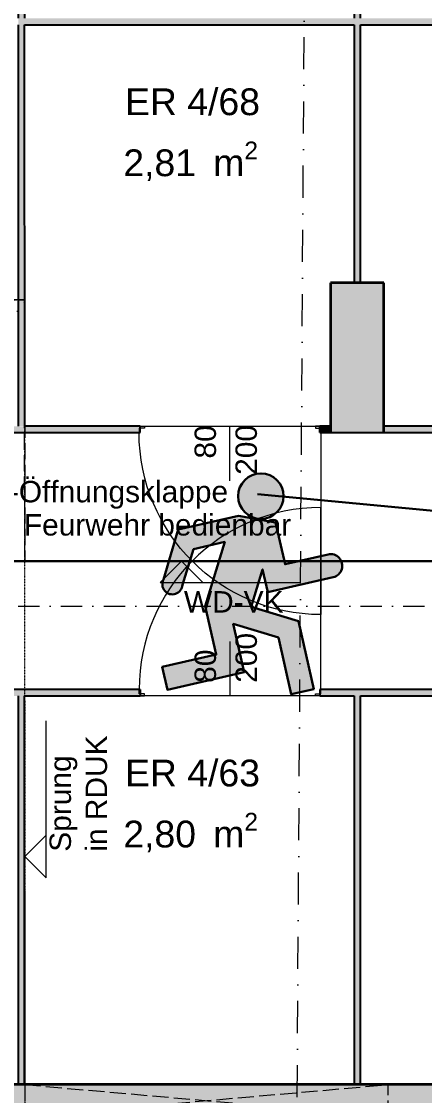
# Model space of a CAD drawing. Header units: millimetres. Extents: x 32522367 to 32638135, y 41424826 to 41540167.
# Drawn here: x 32549384 to 32551268, y 41509147 to 41514163 of the extents above; entities that cross this region are included whole.
import ezdxf
from ezdxf.enums import TextEntityAlignment as Align

# ---------------------------------------------------------------- set-up
doc = ezdxf.new("R2010")
doc.units = ezdxf.units.MM
for name, pattern in [('Punktlinie weit', [0.05, 0, -0.05]), ('Raster', [0.2, 0.1, -0.05, 0, -0.05]), ('Schnittlinie', [0.3, 0.15, -0.075, 0, -0.075]), ('Strichlinie eng', [0.1, 0.075, -0.025]), ('Strichlinie mittel', [0.15, 0.1, -0.05]), ('Untersicht', [0.1, 0.075, -0.025])]:
    doc.linetypes.add(name, pattern=pattern)
for name, color, linetype in [('000 Achsraster Haupt', 251, 'Continuous'), ('120 Wand Innen tragend', 251, 'Continuous'), ('130 Wand Innen', 251, 'Continuous'), ('215 DVK darüber', 251, 'Continuous'), ('240 Unterdaemmung', 251, 'Continuous'), ('715 Lueftung', 251, 'Continuous'), ('811 Raum 2.Erschließung_ Nebenräume_Allg.räume_Technik', 251, 'Continuous'), ('851 Marker Schnitt', 251, 'Continuous'), ('955 Polierplan Beschriftung', 251, 'Continuous'), ('Archicad Tür-Marker', 251, 'Continuous'), ('Archicad Türen', 251, 'Continuous')]:
    doc.layers.add(name, color=color, linetype=linetype)
for name, color, linetype, lineweight in [('000 Achsraster Haupt_Stift_Nr__1', 251, 'Continuous', 13), ('120 Wand Innen tragend_Stift_Nr__1', 251, 'Continuous', 13), ('120 Wand Innen tragend_Stift_Nr__23', 251, 'Continuous', 13), ('120 Wand Innen tragend_Stift_Nr__24', 251, 'Continuous', 13), ('120 Wand Innen tragend_Stift_Nr__6', 251, 'Continuous', 13), ('120 Wand Innen tragend_Stift_Nr__8', 251, 'Continuous', 35), ('130 Wand Innen_Stift_Nr__26', 251, 'Continuous', 13), ('130 Wand Innen_Stift_Nr__7', 251, 'Continuous', 25), ('130 Wand Innen_Stift_Nr__8', 251, 'Continuous', 35), ('215 DVK darüber_Stift_Nr__1', 251, 'Continuous', 13), ('215 DVK darüber_Stift_Nr__17', 251, 'Continuous', 18), ('240 Unterdaemmung_Stift_Nr__6', 251, 'Continuous', 13), ('715 Lueftung_Stift_Nr__103', 251, 'Continuous', 18), ('720 Haustechnik Installation_Stift_Nr__1', 251, 'Continuous', 13), ('851 Marker Schnitt_Stift_Nr__1', 251, 'Continuous', 13), ('955 Polierplan Beschriftung_Stift_Nr__1', 251, 'Continuous', 13), ('Archicad Raumstempel_Stift_Nr__1', 251, 'Continuous', 13), ('Archicad Tür-Marker_Stift_Nr__1', 251, 'Continuous', 13), ('Archicad Türen_Stift_Nr__1', 251, 'Continuous', 13), ('Archicad Türen_Stift_Nr__7', 251, 'Continuous', 25)]:
    doc.layers.add(name, color=color, linetype=linetype, lineweight=lineweight)
doc.layers.add('E2_LEHR_MENSCH_NATIVE', color=112, linetype='Continuous', lineweight=35, true_color=0x20dd55)
doc.layers.add('E_NACHRTECH', color=3, linetype='Continuous', true_color=0x00fa00)
doc.styles.add('ERSTELLTER_STIL_1', font='arial.ttf')

# ---------------------------------------------------------------- blocks, each defined once
blk = doc.blocks.new('ER 4_68__16', base_point=(24.3916, 67.8205))
at = {"layer": 'Archicad Raumstempel_Stift_Nr__1', "color": 7, "lineweight": 13, "insert": (24.079, 67.8551), "char_height": 0.125, "attachment_point": 1, "rotation": 343.6401, "style": 'ERSTELLTER_STIL_1'}
blk.add_mtext('\\A1;{\\pql;\\pt0,0.05;\\fArial|b0|i0|c0|p0;\\W1.000000;2,81\\fArial|b0|i0|c0|p0;\\W1.000000;\\A1{\\H.66x;\\S^  ;}\\fArial|b0|i0|c0|p0;\\W1.000000; m\\fArial|b0|i0|c0|p0;\\W1.000000;\\A1{\\H.66x;\\S2^  ;}}', dxfattribs=at)
at = {"layer": 'Archicad Raumstempel_Stift_Nr__1', "color": 7, "lineweight": 13, "style": 'ERSTELLTER_STIL_1'}
for tag, p in [('ROOM_NAME', (24.1567, 68.0912)), ('DUMMY_890', (24.751, 67.9453)), ('DUMMY_891', (24.0875, 67.8842))]:
    blk.add_attdef(tag, text='', height=0.125, rotation=343.6401, dxfattribs=at).set_placement(p, align=Align.TOP_LEFT)
blk = doc.blocks.new('ER 4_63__21', base_point=(23.5086, 64.8124))
at = {"layer": 'Archicad Raumstempel_Stift_Nr__1', "color": 7, "lineweight": 13, "insert": (23.196, 64.847), "char_height": 0.125, "attachment_point": 1, "rotation": 343.6401, "style": 'ERSTELLTER_STIL_1'}
blk.add_mtext('\\A1;{\\pql;\\pt0,0.05;\\fArial|b0|i0|c0|p0;\\W1.000000;2,80\\fArial|b0|i0|c0|p0;\\W1.000000;\\A1{\\H.66x;\\S^  ;}\\fArial|b0|i0|c0|p0;\\W1.000000; m\\fArial|b0|i0|c0|p0;\\W1.000000;\\A1{\\H.66x;\\S2^  ;}}', dxfattribs=at)
at = {"layer": 'Archicad Raumstempel_Stift_Nr__1', "color": 7, "lineweight": 13, "style": 'ERSTELLTER_STIL_1'}
for tag, p in [('ROOM_NAME', (23.2737, 65.0831)), ('DUMMY_890', (23.868, 64.9372)), ('DUMMY_891', (23.2045, 64.8761))]:
    blk.add_attdef(tag, text='', height=0.125, rotation=343.6401, dxfattribs=at).set_placement(p, align=Align.TOP_LEFT)
blk = doc.blocks.new('Decke_18', base_point=(20.5208, 68.1293))
at = {"layer": '240 Unterdaemmung_Stift_Nr__6', "color": 7, "linetype": 'Strichlinie eng', "lineweight": 13, "flags": 128}
blk.add_lwpolyline([(20.5208, 68.1293), (23.4282, 67.2758), (23.0846, 66.1053), (27.5655, 64.7899), (29.7118, 72.1014), (22.3236, 74.2702)], close=True, dxfattribs=at)
blk = doc.blocks.new('Decke_28', base_point=(23.4282, 67.2758))
at = {"layer": '240 Unterdaemmung_Stift_Nr__6', "color": 7, "linetype": 'Strichlinie eng', "lineweight": 13, "flags": 128}
blk.add_lwpolyline([(23.4282, 67.2758), (20.5208, 68.1293), (20.3705, 67.6172), (19.9867, 67.7299), (19.7934, 67.0714), (23.0846, 66.1053)], close=True, dxfattribs=at)
blk = doc.blocks.new('Decke_29', base_point=(22.2593, 63.2939))
at = {"layer": '240 Unterdaemmung_Stift_Nr__6', "color": 7, "linetype": 'Strichlinie eng', "lineweight": 13, "flags": 128}
blk.add_lwpolyline([(22.2593, 63.2939), (19.3519, 64.1474), (19.0562, 63.1399), (21.9635, 62.2865)], close=True, dxfattribs=at)
blk = doc.blocks.new('Wand_69', base_point=(20.8828, 69.3623))
at = {"layer": '130 Wand Innen_Stift_Nr__26', "linetype": 'Continuous', "lineweight": 13}
for points in [[(25.2678, 68.0751), (25.2762, 68.1039), (23.7986, 68.5377), (23.7901, 68.5089)], [(26.7742, 67.6329), (26.7827, 67.6617), (25.305, 68.0954), (25.2966, 68.0667)]]:
    blk.add_hatch(color=5, dxfattribs=at).paths.add_polyline_path(points)
at = {"layer": '130 Wand Innen_Stift_Nr__7', "color": 7, "linetype": 'Continuous', "lineweight": 25, "flags": 128}
for points in [[(23.7901, 68.5089), (25.2678, 68.0751)], [(25.2966, 68.0667), (26.7742, 67.6329)]]:
    blk.add_lwpolyline(points, dxfattribs=at)
blk = doc.blocks.new('Blockrahmentür 1-Fl 27_3')
at = {"layer": 'Archicad Türen_Stift_Nr__1', "color": 7, "linetype": 'Continuous', "lineweight": 13}
for p, q in [((0.425, 0), (0.425, 0.85)), ((-0.425, -0.02), (-0.425, 0)), ((-0.425, 0), (-0.42, 0)), ((-0.42, 0), (-0.42, -0.03)), ((0.425, 0), (0.42, 0)), ((0.42, 0), (0.42, -0.03)), ((0.425, -0.02), (0.425, 0)), ((-0.4, -0.02), (-0.425, -0.02)), ((-0.42, -0.03), (-0.4, -0.03)), ((-0.4, -0.03), (-0.4, -0.02)), ((0.4, -0.03), (0.4, -0.02)), ((0.4, -0.02), (0.425, -0.02)), ((0.42, -0.03), (0.4, -0.03))]:
    blk.add_line(p, q, dxfattribs=at)
blk.add_arc((0.425, 0), 0.85, 90, 180, dxfattribs=at)
at = {"layer": 'Archicad Türen_Stift_Nr__7', "color": 7, "linetype": 'Continuous', "lineweight": 25}
for p, q in [((-0.42, 0), (-0.42, -0.03)), ((-0.42, 0), (-0.42, -0.03)), ((0.42, 0), (0.42, -0.03)), ((0.42, 0), (0.42, -0.03))]:
    blk.add_line(p, q, dxfattribs=at)
blk = doc.blocks.new('T Marker AUT 27_3')
at = {"layer": 'Archicad Tür-Marker_Stift_Nr__1', "color": 7, "linetype": 'Continuous', "lineweight": 13}
blk.add_line((0, -0.255), (0, 0), dxfattribs=at)
at = {"layer": 'Archicad Tür-Marker_Stift_Nr__1', "color": 7, "lineweight": 13, "style": 'ERSTELLTER_STIL_1'}
for tag, height, p in [('DUMMY_270', 0.1, (-0.165, 0.0026)), ('DUMMY_268', 0.1, (0.0264, 0.0026)), ('DUMMY_269', 0.0667, (0.0931, -0.1825)), ('DUMMY_271', 0.0667, (-0.0983, -0.2588))]:
    blk.add_attdef(tag, text='', height=height, rotation=270, dxfattribs=at).set_placement(p, align=Align.BOTTOM_LEFT)
blk = doc.blocks.new('Wand_73', base_point=(20.3462, 67.5345))
at = {"layer": '130 Wand Innen_Stift_Nr__26', "linetype": 'Continuous', "lineweight": 13}
for points in [[(23.1852, 66.7323), (23.1768, 66.7035), (23.7717, 66.5289), (23.7801, 66.5577)], [(24.5777, 66.2923), (24.6257, 66.2782), (24.6341, 66.307), (24.5861, 66.3211)], [(24.874, 66.2366), (24.8655, 66.2078), (25.3837, 66.0557), (25.3921, 66.0845)]]:
    blk.add_hatch(color=5, dxfattribs=at).paths.add_polyline_path(points)
at = {"layer": '130 Wand Innen_Stift_Nr__7', "color": 7, "linetype": 'Continuous', "lineweight": 25}
for p, q in [((23.7717, 66.5289), (23.7801, 66.5577)), ((24.5777, 66.2923), (24.5861, 66.3211))]:
    blk.add_line(p, q, dxfattribs=at)
at = {"layer": '130 Wand Innen_Stift_Nr__7', "color": 7, "linetype": 'Continuous', "lineweight": 25, "flags": 128}
for points in [[(23.1768, 66.7035), (23.7717, 66.5289)], [(23.7801, 66.5577), (23.262, 66.7098)], [(24.6341, 66.307), (24.5861, 66.3211)], [(24.5777, 66.2923), (25.3837, 66.0557)], [(25.3921, 66.0845), (24.874, 66.2366)]]:
    blk.add_lwpolyline(points, dxfattribs=at)
at = {"layer": '130 Wand Innen_Stift_Nr__8', "color": 7, "linetype": 'Continuous', "lineweight": 35}
for p, q in [((24.6341, 66.307), (24.6257, 66.2782)), ((24.8655, 66.2078), (24.874, 66.2366))]:
    blk.add_line(p, q, dxfattribs=at)
at = {"layer": 'Archicad Tür-Marker', "color": 7, "lineweight": 13}
ref = blk.add_blockref('T Marker AUT 27_3', (24.1831, 66.4394), dxfattribs=dict(at, rotation=343.6400901272619))
ref.add_attrib('DUMMY_268', '80', dxfattribs={"layer": 'Archicad Tür-Marker_Stift_Nr__1', "color": 7, "lineweight": 13, "height": 0.1, "rotation": 73.6401, "style": 'ERSTELLTER_STIL_1'}).set_placement((24.1064, 66.3043), align=Align.BOTTOM_LEFT)
ref.add_attrib('DUMMY_270', '200', dxfattribs={"layer": 'Archicad Tür-Marker_Stift_Nr__1', "color": 7, "lineweight": 13, "height": 0.1, "rotation": 73.6401, "style": 'ERSTELLTER_STIL_1'}).set_placement((24.2685, 66.1772), align=Align.BOTTOM_LEFT)
at = {"layer": 'Archicad Türen', "color": 7, "linetype": 'Continuous', "lineweight": 13, "xscale": -1, "rotation": 163.6400901272619}
blk.add_blockref('Blockrahmentür 1-Fl 27_3', (24.1747, 66.4106), dxfattribs=at)
blk = doc.blocks.new('T Marker AUT 27_2')
at = {"layer": 'Archicad Tür-Marker_Stift_Nr__1', "color": 7, "linetype": 'Continuous', "lineweight": 13}
blk.add_line((0, 0.225), (0, -0.03), dxfattribs=at)
at = {"layer": 'Archicad Tür-Marker_Stift_Nr__1', "color": 7, "lineweight": 13, "style": 'ERSTELLTER_STIL_1'}
for tag, height, p in [('DUMMY_270', 0.1, (-0.165, 0.2614)), ('DUMMY_268', 0.1, (0.0264, 0.1852)), ('DUMMY_271', 0.0667, (-0.0983, 0)), ('DUMMY_269', 0.0667, (0.0931, 0))]:
    blk.add_attdef(tag, text='', height=height, rotation=270, dxfattribs=at).set_placement(p, align=Align.BOTTOM_LEFT)
blk = doc.blocks.new('Wand_75', base_point=(20.0082, 66.3831))
at = {"layer": '130 Wand Innen_Stift_Nr__26', "linetype": 'Continuous', "lineweight": 13}
for points in [[(22.8388, 65.5521), (22.8303, 65.5233), (23.4252, 65.3487), (23.4337, 65.3775)], [(24.2397, 65.1409), (24.2312, 65.1121), (25.0372, 64.8755), (25.0457, 64.9043)]]:
    blk.add_hatch(color=5, dxfattribs=at).paths.add_polyline_path(points)
at = {"layer": '130 Wand Innen_Stift_Nr__7', "color": 7, "linetype": 'Continuous', "lineweight": 25}
for p, q in [((23.4337, 65.3775), (23.4252, 65.3487)), ((24.2397, 65.1409), (24.2312, 65.1121))]:
    blk.add_line(p, q, dxfattribs=at)
at = {"layer": '130 Wand Innen_Stift_Nr__7', "color": 7, "linetype": 'Continuous', "lineweight": 25, "flags": 128}
for points in [[(23.4337, 65.3775), (22.8388, 65.5521)], [(22.9071, 65.5008), (23.4252, 65.3487)], [(24.2312, 65.1121), (24.3847, 65.067)], [(25.0457, 64.9043), (24.2397, 65.1409)], [(24.4135, 65.0586), (25.0372, 64.8755)]]:
    blk.add_lwpolyline(points, dxfattribs=at)
at = {"layer": 'Archicad Tür-Marker', "color": 7, "lineweight": 13}
ref = blk.add_blockref('T Marker AUT 27_2', (23.8367, 65.2592), dxfattribs=dict(at, rotation=343.6400901272616))
ref.add_attrib('DUMMY_268', '80', dxfattribs={"layer": 'Archicad Tür-Marker_Stift_Nr__1', "color": 7, "lineweight": 13, "height": 0.1, "rotation": 73.6401, "style": 'ERSTELLTER_STIL_1'}).set_placement((23.8113, 65.2993), align=Align.BOTTOM_LEFT)
ref.add_attrib('DUMMY_270', '200', dxfattribs={"layer": 'Archicad Tür-Marker_Stift_Nr__1', "color": 7, "lineweight": 13, "height": 0.1, "rotation": 73.6401, "style": 'ERSTELLTER_STIL_1'}).set_placement((23.995, 65.2453), align=Align.BOTTOM_LEFT)
at = {"layer": 'Archicad Türen', "color": 7, "linetype": 'Continuous', "lineweight": 13, "rotation": 343.6400901272616}
blk.add_blockref('Blockrahmentür 1-Fl 27_3', (23.8367, 65.2592), dxfattribs=at)
blk = doc.blocks.new('Wand_80', base_point=(24.3489, 70.4657))
at = {"layer": '130 Wand Innen_Stift_Nr__26', "linetype": 'Continuous', "lineweight": 13}
blk.add_hatch(color=5, dxfattribs=at).paths.add_polyline_path([(24.3345, 70.4699), (23.2332, 66.7182), (23.262, 66.7098), (24.3633, 70.4615)])
at = {"layer": '130 Wand Innen_Stift_Nr__7', "color": 7, "linetype": 'Continuous', "lineweight": 25, "flags": 128}
for points in [[(24.3345, 70.4699), (23.7698, 68.5461)], [(23.7986, 68.5377), (24.3633, 70.4615)], [(23.7613, 68.5173), (23.2332, 66.7182)], [(23.262, 66.7098), (23.7901, 68.5089)]]:
    blk.add_lwpolyline(points, dxfattribs=at)
blk = doc.blocks.new('Wand_81', base_point=(25.8638, 70.0523))
at = {"layer": '130 Wand Innen_Stift_Nr__26', "linetype": 'Continuous', "lineweight": 13}
blk.add_hatch(color=5, dxfattribs=at).paths.add_polyline_path([(25.8494, 70.0565), (24.9284, 66.9189), (24.9572, 66.9105), (25.8782, 70.0481)])
at = {"layer": '130 Wand Innen_Stift_Nr__7', "color": 7, "linetype": 'Continuous', "lineweight": 25, "flags": 128}
for points in [[(25.841, 70.0277), (25.2762, 68.1039)], [(25.8782, 70.0481), (25.8494, 70.0565)], [(25.305, 68.0954), (25.8698, 70.0193)], [(25.2678, 68.0751), (24.9284, 66.9189)], [(24.9572, 66.9105), (25.2966, 68.0667)], [(24.9284, 66.9189), (24.9572, 66.9105)]]:
    blk.add_lwpolyline(points, dxfattribs=at)
blk = doc.blocks.new('Wand_84', base_point=(22.9012, 65.5338))
at = {"layer": '130 Wand Innen_Stift_Nr__26', "linetype": 'Continuous', "lineweight": 13}
for points in [[(22.3671, 63.7678), (22.3959, 63.7593), (22.9071, 65.5008), (22.8783, 65.5093)], [(21.8136, 61.8823), (21.8424, 61.8739), (22.3536, 63.6154), (22.3248, 63.6238)]]:
    blk.add_hatch(color=5, dxfattribs=at).paths.add_polyline_path(points)
at = {"layer": '130 Wand Innen_Stift_Nr__7', "color": 7, "linetype": 'Continuous', "lineweight": 25}
for p, q in [((22.3959, 63.7593), (22.3671, 63.7678)), ((22.3536, 63.6154), (22.3248, 63.6238))]:
    blk.add_line(p, q, dxfattribs=at)
at = {"layer": '130 Wand Innen_Stift_Nr__7', "color": 7, "linetype": 'Continuous', "lineweight": 25, "flags": 128}
for points in [[(22.8783, 65.5093), (22.3671, 63.7678)], [(22.3959, 63.7593), (22.9071, 65.5008)], [(22.3248, 63.6238), (21.8136, 61.8823)], [(21.8424, 61.8739), (22.3536, 63.6154)]]:
    blk.add_lwpolyline(points, dxfattribs=at)
blk = doc.blocks.new('Wand_85', base_point=(24.4076, 65.0916))
at = {"layer": '130 Wand Innen_Stift_Nr__26', "linetype": 'Continuous', "lineweight": 13}
for points in [[(23.8735, 63.3255), (23.9023, 63.3171), (24.4135, 65.0586), (24.3847, 65.067)], [(23.32, 61.4401), (23.3488, 61.4316), (23.86, 63.1732), (23.8313, 63.1816)]]:
    blk.add_hatch(color=5, dxfattribs=at).paths.add_polyline_path(points)
at = {"layer": '130 Wand Innen_Stift_Nr__7', "color": 7, "linetype": 'Continuous', "lineweight": 25}
for p, q in [((23.9023, 63.3171), (23.8735, 63.3255)), ((23.86, 63.1732), (23.8313, 63.1816))]:
    blk.add_line(p, q, dxfattribs=at)
at = {"layer": '130 Wand Innen_Stift_Nr__7', "color": 7, "linetype": 'Continuous', "lineweight": 25, "flags": 128}
for points in [[(24.3847, 65.067), (23.8735, 63.3255)], [(23.9023, 63.3171), (24.4135, 65.0586)], [(23.8313, 63.1816), (23.32, 61.4401)], [(23.3488, 61.4316), (23.86, 63.1732)]]:
    blk.add_lwpolyline(points, dxfattribs=at)
blk = doc.blocks.new('Wand_200', base_point=(25.0627, 66.8795))
at = {"layer": '120 Wand Innen tragend_Stift_Nr__24', "linetype": 'Continuous', "lineweight": 13}
for points in [[(24.8228, 66.9499), (24.6341, 66.307), (24.874, 66.2366), (25.0627, 66.8795)], [(24.6257, 66.2782), (24.8655, 66.2078), (24.874, 66.2366), (24.6341, 66.307)]]:
    blk.add_hatch(color=92, dxfattribs=at).paths.add_polyline_path(points)
at = {"layer": '120 Wand Innen tragend_Stift_Nr__8', "color": 7, "linetype": 'Continuous', "lineweight": 35, "flags": 128}
for points in [[(24.8228, 66.9499), (24.6341, 66.307)], [(25.0627, 66.8795), (24.8228, 66.9499)], [(24.874, 66.2366), (25.0627, 66.8795)]]:
    blk.add_lwpolyline(points, dxfattribs=at)
at = {"layer": '130 Wand Innen_Stift_Nr__7', "color": 7, "linetype": 'Continuous', "lineweight": 25}
blk.add_line((24.6257, 66.2782), (24.8655, 66.2078), dxfattribs=at)
at = {"layer": '130 Wand Innen_Stift_Nr__8', "color": 7, "linetype": 'Continuous', "lineweight": 35}
for p, q in [((24.6341, 66.307), (24.6257, 66.2782)), ((24.8655, 66.2078), (24.874, 66.2366))]:
    blk.add_line(p, q, dxfattribs=at)
blk = doc.blocks.new('Träger_15', base_point=(20.1804, 66.9695))
at = {"layer": '715 Lueftung_Stift_Nr__103', "linetype": 'Continuous', "lineweight": 0, "true_color": 0x231e00}
blk.add_hatch(color=38, dxfattribs=at).paths.add_polyline_path([(22.9753, 66.9046), (20.3846, 67.6651), (19.9762, 66.2738), (22.5668, 65.5133)])
at = {"layer": '715 Lueftung_Stift_Nr__103', "color": 56, "linetype": 'Strichlinie mittel', "lineweight": 18, "true_color": 0x8c7b00, "flags": 128}
for points in [[(20.3846, 67.6651), (19.9762, 66.2738)], [(20.3846, 67.6651), (22.9753, 66.9046)], [(22.9753, 66.9046), (22.5668, 65.5133)], [(19.9762, 66.2738), (22.5668, 65.5133)]]:
    blk.add_lwpolyline(points, dxfattribs=at)
blk = doc.blocks.new('Höhenbemaßung_35', base_point=(23.7885, 65.8987))
at = {"layer": '215 DVK darüber_Stift_Nr__17', "color": 190, "linetype": 'Continuous', "lineweight": 18, "true_color": 0x9900ff}
for p, q in [((23.6925, 65.9268), (23.8844, 65.8705)), ((23.7885, 65.8987), (23.6644, 65.8309)), ((23.8563, 65.7745), (23.7885, 65.8987)), ((23.6644, 65.8309), (23.8563, 65.7745)), ((23.8563, 65.7745), (24.2949, 65.6458))]:
    blk.add_line(p, q, dxfattribs=at)
at = {"layer": '215 DVK darüber_Stift_Nr__17', "color": 190, "lineweight": 18, "true_color": 0x9900ff, "insert": (23.7314, 65.6648), "char_height": 0.1, "attachment_point": 7, "rotation": 343.6401, "style": 'ERSTELLTER_STIL_1'}
blk.add_mtext('\\A1;{\\pql;\\fArial|b0|i0|c0|p0;\\W1.000000;WD-VK}', dxfattribs=at)
blk = doc.blocks.new('Höhenbemaßung_42', base_point=(22.6958, 64.7811))
at = {"layer": '215 DVK darüber_Stift_Nr__17', "color": 190, "linetype": 'Continuous', "lineweight": 18, "true_color": 0x9900ff}
for p, q in [((22.82, 64.8489), (22.9702, 65.3608)), ((22.6677, 64.6852), (22.724, 64.8771)), ((22.82, 64.8489), (22.6958, 64.7811)), ((22.7636, 64.657), (22.82, 64.8489)), ((22.6958, 64.7811), (22.7636, 64.657))]:
    blk.add_line(p, q, dxfattribs=at)
at = {"layer": '215 DVK darüber_Stift_Nr__17', "color": 190, "lineweight": 18, "true_color": 0x9900ff, "char_height": 0.1, "attachment_point": 7, "rotation": 73.6401, "style": 'ERSTELLTER_STIL_1'}
for s, insert in [('\\A1;{\\pql;\\fArial|b0|i0|c0|p0;\\W1.000000;in RDUK}', (23.073, 64.6936)), ('\\A1;{\\pql;\\fArial|b0|i0|c0|p0;\\W1.000000;Sprung}', (22.9387, 64.7331))]:
    blk.add_mtext(s, dxfattribs=dict(at, insert=insert))
blk = doc.blocks.new('Schnittebene_1', base_point=(-0.5412, -16.9326))
at = {"layer": '851 Marker Schnitt_Stift_Nr__1', "color": 7, "linetype": 'Schnittlinie', "lineweight": 13}
blk.add_line((-0.5124, -16.8369), (28.836, 80.7482), dxfattribs=at)
blk = doc.blocks.new('Öffnung_332')
at = {"layer": '120 Wand Innen tragend_Stift_Nr__1', "color": 7, "linetype": 'Untersicht', "lineweight": 13}
for p, q in [((22.3959, 63.7593), (23.9848, 63.1365)), ((22.3536, 63.6154), (24.027, 63.2805))]:
    blk.add_line(p, q, dxfattribs=at)
at = {"layer": '120 Wand Innen tragend_Stift_Nr__6', "color": 7, "linetype": 'Untersicht', "lineweight": 13, "flags": 128}
for points in [[(22.3959, 63.7593), (22.3536, 63.6154)], [(23.9848, 63.1365), (24.027, 63.2805)]]:
    blk.add_lwpolyline(points, dxfattribs=at)
at = {"layer": '120 Wand Innen tragend_Stift_Nr__8', "color": 7, "linetype": 'Continuous', "lineweight": 35, "flags": 128}
for points in [[(24.027, 63.2805), (22.3959, 63.7593)], [(22.3536, 63.6154), (23.9848, 63.1365)]]:
    blk.add_lwpolyline(points, dxfattribs=at)
blk = doc.blocks.new('Wand_600', base_point=(19.4674, 64.5408))
at = {"layer": '120 Wand Innen tragend_Stift_Nr__23', "linetype": 'Continuous', "lineweight": 13}
blk.add_hatch(color=91, dxfattribs=at).paths.add_polyline_path([(19.4463, 64.4688), (25.3377, 62.7394), (25.3799, 62.8833), (19.4885, 64.6128)])
at = {"layer": '120 Wand Innen tragend_Stift_Nr__8', "color": 7, "linetype": 'Continuous', "lineweight": 35, "flags": 128}
for points in [[(22.3959, 63.7593), (20.2562, 64.3874)], [(24.4492, 63.1565), (24.027, 63.2805)]]:
    blk.add_lwpolyline(points, dxfattribs=at)
blk = doc.blocks.new('Standard-Rastermarker_6')
at = {"layer": '000 Achsraster Haupt_Stift_Nr__1', "color": 7, "linetype": 'Raster', "lineweight": 13}
blk.add_line((1, 0), (57.5462, 0), dxfattribs=at)
at = {"layer": '000 Achsraster Haupt_Stift_Nr__1', "color": 7, "lineweight": 13, "style": 'ERSTELLTER_STIL_1'}
for tag, p in [('AC_MarkerText_1_0', (-0.25, 0.075)), ('AC_MarkerText_1_1', (58.7962, 0.075))]:
    blk.add_attdef(tag, text='', height=0.15, dxfattribs=at).set_placement(p, align=Align.TOP_CENTER)
blk = doc.blocks.new('Etikett_449', base_point=(19.8255, 64.6222))
at = {"layer": '955 Polierplan Beschriftung_Stift_Nr__1', "color": 7, "linetype": 'Punktlinie weit', "lineweight": 13}
blk.add_line((18.7683, 63.2244), (23.4282, 67.2758), dxfattribs=at)
blk = doc.blocks.new('98095500')
at = {"color": 18, "lineweight": 30, "true_color": 0x000000}
for points in [[(423921.73, 99168.82), (423956.82, 99168.82), (423956.82, 99202.95), (423984.52, 99214.53), (424033.69, 99214.53), (424053.79, 99178.33)], [(424040.17, 99170.92), (424025.2, 99196.66), (423999.74, 99196.78), (424026.18, 99150.32), (424026.18, 99110.9), (424070.22, 99110.9), (424070.22, 99092.32), (424007.48, 99092.32), (424007.48, 99131.68), (423974.96, 99113.11), (423974.96, 99066.99), (423956.52, 99066.99), (423956.52, 99122.44), (423990.54, 99141.87), (423975.12, 99168.79), (423975.12, 99150.21), (423921.73, 99150.28)]]:
    blk.add_lwpolyline(points, dxfattribs=at)
blk.add_circle((423963.6, 99225.86), 18.08, dxfattribs=at)
for centre, radius, start, end in [((424047.83, 99173.07), 7.96, 195.72991, 41.40047), ((423921.73, 99159.55), 9.27, 89.9849, 270.0151)]:
    blk.add_arc(centre, radius, start, end, dxfattribs=at)
blk = doc.blocks.new('750298750')
h = blk.add_hatch(color=3)
h.paths.add_polyline_path([(426943.63, 99576.9), (426968.12, 99576.79), (426982.52, 99552.02, 1.25347), (426995.63, 99559.16), (426976.28, 99593.98), (426928.98, 99593.98), (426902.34, 99582.83), (426902.34, 99550.01), (426868.58, 99550.01, 1), (426868.59, 99532.17), (426919.94, 99532.11), (426919.94, 99549.98), (426934.78, 99524.08), (426902.06, 99505.39), (426902.06, 99452.05), (426919.79, 99452.05), (426919.79, 99496.41), (426951.07, 99514.28), (426951.07, 99476.42), (427011.43, 99476.42), (427011.43, 99494.29), (426969.06, 99494.29), (426969.06, 99532.21)])
h.paths.add_polyline_path([(426891.47, 99604.88, 1), (426926.25, 99604.88, 1)])
at = {"xscale": 0.9619413167778113, "yscale": 0.9619413167778113, "zscale": 0.9619413167778113}
blk.add_blockref('98095500', (19080.76, 4155.42), dxfattribs=at)
blk = doc.blocks.new('E2_MOL_LEHRPERSON_ZENTRIERT')
blk.add_blockref('750298750', (-426935.55, -99537.16))

msp = doc.modelspace()

# ---------------------------------------------------------------- linework, layer by layer
at = {"layer": '215 DVK darüber_Stift_Nr__1', "color": 7, "linetype": 'Strichlinie eng', "lineweight": 13}
for p, q in [((32546068.511, 41512863.335), (32549398.505, 41512863.352)), ((32549398.505, 41512863.352), (32549398.532, 41507663.453))]:
    msp.add_line(p, q, dxfattribs=at)
at = {"layer": '811 Raum 2.Erschließung_ Nebenräume_Allg.räume_Technik', "color": 31, "linetype": 'Continuous', "lineweight": 0, "true_color": 0xffcc66, "flags": 128}
for points in [[(32546368.544, 41504108.438), (32554068.549, 41504108.477), (32554068.489, 41516033.477), (32553478.483, 41516033.474), (32553478.482, 41516213.474), (32554068.488, 41516213.477), (32554068.473, 41519263.476), (32546368.466, 41519263.437), (32546368.518, 41509198.437), (32552538.515, 41509198.469), (32552538.516, 41509052.661), (32546368.519, 41509048.437)], [(32550828.499, 41512273.46), (32550828.496, 41512943.46), (32550938.496, 41512943.46), (32550938.49, 41514148.46), (32549398.49, 41514148.453), (32549398.499, 41512273.453)], [(32550968.49, 41514148.46), (32550968.496, 41512943.46), (32551078.496, 41512943.461), (32551078.499, 41512273.461), (32552508.5, 41512273.468), (32552508.491, 41514148.468)], [(32551078.5, 41512243.461), (32550828.5, 41512243.46), (32550828.496, 41512943.46), (32551078.496, 41512943.461)], [(32550938.515, 41509198.46), (32550938.506, 41511013.46), (32549398.506, 41511013.453), (32549398.515, 41509198.453)], [(32550968.506, 41511013.46), (32550968.515, 41509198.46), (32552508.515, 41509198.468), (32552508.506, 41511013.468)]]:
    msp.add_lwpolyline(points, close=True, dxfattribs=at)
at = {"layer": 'E_NACHRTECH', "color": 4, "lineweight": 30}
msp.add_lwpolyline([(32550486.862, 41511956.362), (32553881.03, 41511634.649)], dxfattribs=at)
at = {"layer": 'E_NACHRTECH', "color": 3, "lineweight": 30}
msp.add_lwpolyline([(32547869.348, 41511643.475), (32553868.513, 41511643.475)], dxfattribs=at)

# ---------------------------------------------------------------- block references
at = {"layer": '000 Achsraster Haupt', "color": 7, "linetype": 'Continuous', "lineweight": 18, "xscale": 1000, "yscale": 1000, "zscale": 1000, "rotation": 0.0002954042531608}
msp.add_blockref('Standard-Rastermarker_6', (32539163.286, 41511433.406), dxfattribs=at)
at = {"layer": '120 Wand Innen tragend', "color": 7, "lineweight": 35, "xscale": 1000, "yscale": 1000, "zscale": 1000, "rotation": 16.36019999999994}
for name, p in [('Wand_200', (32551078.496, 41512943.461)), ('Wand_600', (32546368.519, 41509123.437))]:
    msp.add_blockref(name, p, dxfattribs=at)
at = {"layer": '120 Wand Innen tragend', "color": 7, "linetype": 'Continuous', "lineweight": 13, "xscale": 1000, "yscale": 1000, "zscale": 1000, "rotation": 16.36019999999994}
msp.add_blockref('Öffnung_332', (32545868.865, 41441712.417), dxfattribs=at)
at = {"layer": '130 Wand Innen', "color": 7, "lineweight": 35, "xscale": 1000, "yscale": 1000, "zscale": 1000, "rotation": 16.36019999999994}
for name, p in [('Wand_69', (32546368.492, 41514148.437)), ('Wand_81', (32550953.48, 41516213.461)), ('Wand_80', (32549383.48, 41516183.453)), ('Wand_73', (32546368.502, 41512243.437)), ('Wand_75', (32546368.509, 41511043.437)), ('Wand_84', (32549383.506, 41511043.452)), ('Wand_85', (32550953.506, 41511043.46))]:
    msp.add_blockref(name, p, dxfattribs=at)
at = {"layer": '215 DVK darüber', "color": 190, "lineweight": 18, "true_color": 0x9900ff, "xscale": 1000, "yscale": 1000, "zscale": 1000, "rotation": 16.36019999999994}
for name, p in [('Höhenbemaßung_35', (32550132.142, 41511643.456)), ('Höhenbemaßung_42', (32549398.518, 41510263.402))]:
    msp.add_blockref(name, p, dxfattribs=at)
at = {"layer": '240 Unterdaemmung', "color": 7, "linetype": 'Strichlinie eng', "lineweight": 13, "xscale": 1000, "yscale": 1000, "zscale": 1000, "rotation": 16.36019999999994}
for name, p in [('Decke_18', (32546368.497, 41512863.337)), ('Decke_28', (32549398.505, 41512863.351)), ('Decke_29', (32549398.526, 41508713.452))]:
    msp.add_blockref(name, p, dxfattribs=at)
at = {"layer": '715 Lueftung', "color": 8, "lineweight": 13, "xscale": 1000, "yscale": 1000, "zscale": 1000, "rotation": 16.36019999999994}
msp.add_blockref('Träger_15', (32546368.504, 41511654.612), dxfattribs=at)
at = {"layer": '811 Raum 2.Erschließung_ Nebenräume_Allg.räume_Technik', "color": 7, "linetype": 'Continuous', "lineweight": 13, "xscale": 1000, "yscale": 1000, "zscale": 1000, "rotation": 16.36019999999994}
for name, p, values in [('ER 4_68__16', (32550169.528, 41513657.385), {'ROOM_NAME': 'ER 4/68'}), ('ER 4_63__21', (32550169.543, 41510522.385), {'ROOM_NAME': 'ER 4/63'})]:
    msp.add_blockref(name, p, dxfattribs=at).add_auto_attribs(values)
at = {"layer": '851 Marker Schnitt', "color": 7, "lineweight": 13, "xscale": 1000, "yscale": 1000, "zscale": 1000, "rotation": 16.36019999999994}
msp.add_blockref('Schnittebene_1', (32550119.044, 41425312.936), dxfattribs=at)
at = {"layer": '955 Polierplan Beschriftung', "color": 7, "linetype": 'Continuous', "lineweight": 13, "xscale": 1000, "yscale": 1000, "zscale": 1000, "rotation": 16.36019999999994}
msp.add_blockref('Etikett_449', (32546689.186, 41509302.458), dxfattribs=at)
at = {"layer": 'E2_LEHR_MENSCH_NATIVE', "color": 112, "true_color": 0x20dd55, "xscale": -6.107755025382402, "yscale": 6.107755025382402, "rotation": 12.80549459919491}
msp.add_blockref('E2_MOL_LEHRPERSON_ZENTRIERT', (32550435.654, 41511507.252), dxfattribs=at)

# ---------------------------------------------------------------- texts
at = {"layer": '720 Haustechnik Installation_Stift_Nr__1', "color": 7, "linetype": 'Continuous', "lineweight": 13, "insert": (32549130.667, 41511889.455), "char_height": 100, "attachment_point": 4, "rotation": 0.00029, "line_spacing_factor": 0.930746, "style": 'ERSTELLTER_STIL_1'}
msp.add_mtext('\\A1;{\\pql;\\fArial|b0|i0|c0|p0;\\W1.000000;RA-Öffnungs\\fArial|b0|i0|c0|p0;\\W1.000000;klappe\\P\\pql;\\fArial|b0|i0|c0|p0;\\W1.000000;von Feurwehr bedienbar}', dxfattribs=at)

doc.saveas('drawing.dxf')
